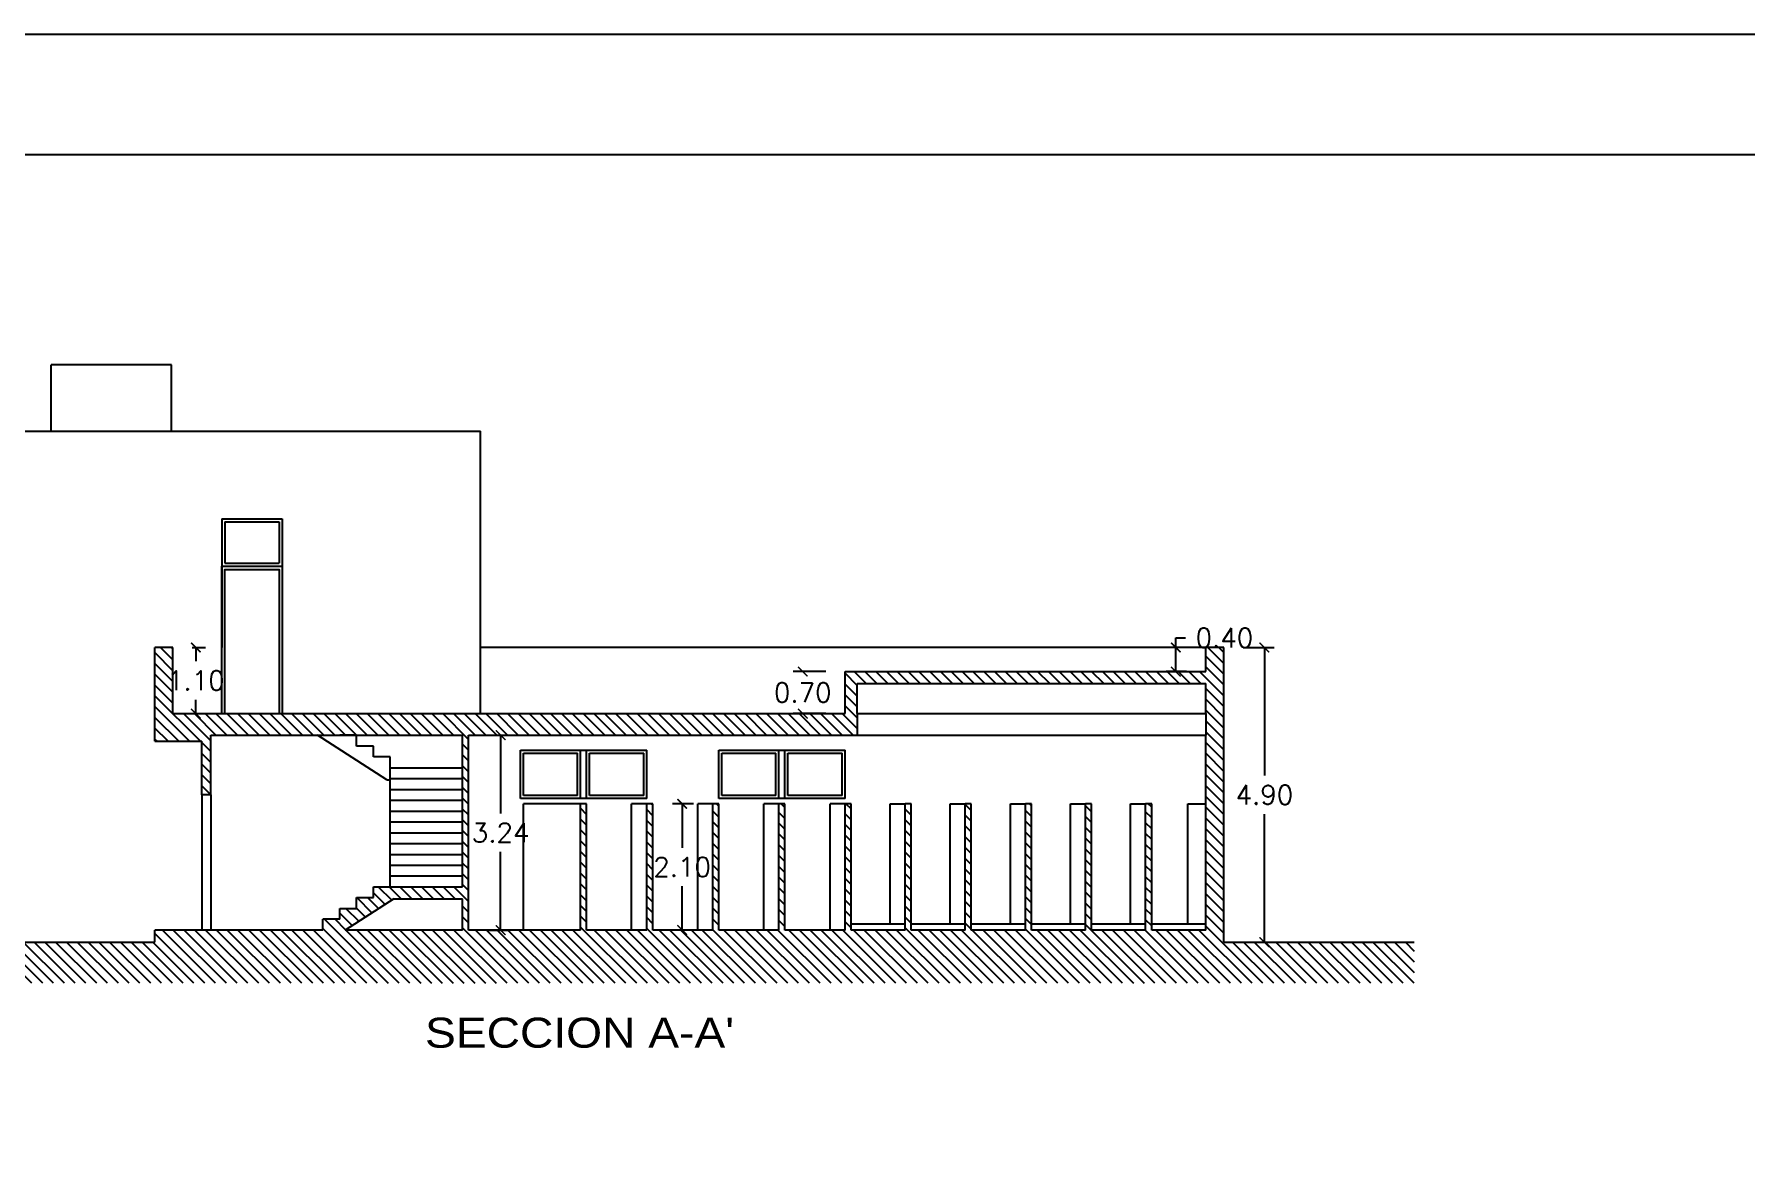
# Model space of a CAD drawing. Header units: millimetres. Extents: x 214 to 333, y 194 to 278.
# Drawn here: x 228.64 to 257.11, y 259.38 to 278.15 of the extents above; entities that cross this region are included whole.
import ezdxf
from ezdxf.enums import TextEntityAlignment as Align

# ---------------------------------------------------------------- set-up
doc = ezdxf.new("R2010")
doc.units = ezdxf.units.MM
doc.header["$MEASUREMENT"] = 0
for name, color, linetype in [('01', 9, 'Continuous'), ('015', 1, 'Continuous'), ('018', 3, 'Continuous'), ('02', 2, 'Continuous'), ('025', 7, 'Continuous'), ('07', 6, 'Continuous'), ('COTAS', 7, 'Continuous'), ('MUROS', 2, 'Continuous')]:
    doc.layers.add(name, color=color, linetype=linetype)
doc.styles.add('SMALL', font='ARIAL.TTF', dxfattribs={"height": 0.1})
doc.styles.get("Standard").update_dxf_attribs({"font": 'romans.shx'})
doc.dimstyles.new('ANTONIO200', dxfattribs={"dimscale": 0.2, "dimtxt": 1.6, "dimasz": 0.8, "dimexe": 0.8, "dimexo": 1.6, "dimgap": 0.8, "dimtad": 0, "dimtih": 1, "dimtoh": 1, "dimzin": 0, "dimdsep": 46, "dimtxsty": 'Standard', "dimblk": 'ARCHTICK', "dimcen": 0.5, "dimclrd": 1, "dimclre": 1, "dimclrt": 7, "dimadec": 0, "dimazin": 0, "dimtfac": 1, "dimtofl": 0, "dimtmove": 0, "dimatfit": 3, "dimldrblk": 'ARCHTICK', "dimfxl": 1, "dimtolj": 1, "dimtzin": 0, "dimarcsym": 0})

# ---------------------------------------------------------------- blocks, each defined once
blk = doc.blocks.new('A2H')
at = {"layer": '015'}
blk.add_lwpolyline([(-594, 0), (-594, 420), (0, 420), (0, 0)], close=True, dxfattribs=at)
at = {"layer": '07'}
blk.add_lwpolyline([(-569, 10), (-569, 410), (-10, 410), (-10, 10)], close=True, dxfattribs=at)
blk = doc.blocks.new('_ArchTick')
at = {"color": 0, "const_width": 0.15}
blk.add_lwpolyline([(-0.5, -0.5), (0.5, 0.5)], dxfattribs=at)
blk = doc.blocks.new('*D44')
at = {"layer": 'COTAS', "color": 1, "linetype": 'Continuous', "lineweight": -2, "ltscale": 0.07}
for p, q in [((241.804, 267.55), (241.26, 267.55)), ((241.804, 266.85), (241.26, 266.85))]:
    blk.add_line(p, q, dxfattribs=at)
at = {"layer": 'Defpoints', "color": 0}
for p in [(241.42, 267.55), (242.124, 267.55), (242.124, 266.85)]:
    blk.add_point(p, dxfattribs=at)
at = {"layer": 'COTAS', "color": 1, "lineweight": -2, "xscale": 0.16, "yscale": 0.16, "zscale": 0.16}
for p, rotation in [((241.42, 267.55), 270), ((241.42, 266.85), 90)]:
    blk.add_blockref('_ArchTick', p, dxfattribs=dict(at, rotation=rotation))
at = {"layer": 'COTAS', "color": 7, "insert": (241.42, 267.2), "char_height": 0.32, "attachment_point": 5}
blk.add_mtext('\\A1;0.70', dxfattribs=at)
blk = doc.blocks.new('*D45')
at = {"layer": 'COTAS', "color": 1, "linetype": 'Continuous', "lineweight": -2, "ltscale": 0.07}
for p, q in [((247.804, 267.95), (247.466, 267.95)), ((247.626, 268.11), (247.786, 268.11)), ((247.626, 267.95), (247.626, 268.11)), ((247.626, 267.55), (247.626, 267.95)), ((247.804, 267.55), (247.466, 267.55))]:
    blk.add_line(p, q, dxfattribs=at)
at = {"layer": 'Defpoints', "color": 0}
for p in [(247.626, 267.95), (248.124, 267.95), (248.124, 267.55)]:
    blk.add_point(p, dxfattribs=at)
at = {"layer": 'COTAS', "color": 1, "lineweight": -2, "xscale": 0.16, "yscale": 0.16, "zscale": 0.16}
for p, rotation in [((247.626, 267.95), 90), ((247.626, 267.55), 270)]:
    blk.add_blockref('_ArchTick', p, dxfattribs=dict(at, rotation=rotation))
at = {"layer": 'COTAS', "color": 7, "insert": (248.434, 268.11), "char_height": 0.32, "attachment_point": 5}
blk.add_mtext('\\A1;0.40', dxfattribs=at)
blk = doc.blocks.new('*D46')
at = {"layer": 'COTAS', "color": 1, "linetype": 'Continuous', "lineweight": -2, "ltscale": 0.07}
for p, q in [((236.179, 266.49), (236.555, 266.49)), ((236.395, 266.49), (236.395, 265.19)), ((236.395, 263.25), (236.395, 264.55)), ((236.179, 263.25), (236.555, 263.25))]:
    blk.add_line(p, q, dxfattribs=at)
at = {"layer": 'Defpoints', "color": 0}
for p in [(235.859, 266.49), (236.395, 266.49), (235.859, 263.25)]:
    blk.add_point(p, dxfattribs=at)
at = {"layer": 'COTAS', "color": 1, "lineweight": -2, "xscale": 0.16, "yscale": 0.16, "zscale": 0.16}
for p, rotation in [((236.395, 266.49), 90), ((236.395, 263.25), 270)]:
    blk.add_blockref('_ArchTick', p, dxfattribs=dict(at, rotation=rotation))
at = {"layer": 'COTAS', "color": 7, "insert": (236.395, 264.87), "char_height": 0.32, "attachment_point": 5}
blk.add_mtext('\\A1;3.24', dxfattribs=at)
blk = doc.blocks.new('*D47')
at = {"layer": 'COTAS', "color": 1, "linetype": 'Continuous', "lineweight": -2, "ltscale": 0.07}
for p, q in [((239.604, 265.35), (239.254, 265.35)), ((239.414, 265.35), (239.414, 264.62)), ((239.414, 263.25), (239.414, 263.98)), ((239.604, 263.25), (239.254, 263.25))]:
    blk.add_line(p, q, dxfattribs=at)
at = {"layer": 'Defpoints', "color": 0}
for p in [(239.414, 265.35), (239.924, 265.35), (239.924, 263.25)]:
    blk.add_point(p, dxfattribs=at)
at = {"layer": 'COTAS', "color": 1, "lineweight": -2, "xscale": 0.16, "yscale": 0.16, "zscale": 0.16}
for p, rotation in [((239.414, 265.35), 90), ((239.414, 263.25), 270)]:
    blk.add_blockref('_ArchTick', p, dxfattribs=dict(at, rotation=rotation))
at = {"layer": 'COTAS', "color": 7, "insert": (239.414, 264.3), "char_height": 0.32, "attachment_point": 5}
blk.add_mtext('\\A1;2.10', dxfattribs=at)
blk = doc.blocks.new('*D48')
at = {"layer": 'COTAS', "color": 1, "linetype": 'Continuous', "lineweight": -2, "ltscale": 0.07}
for p, q in [((231.265, 267.95), (231.485, 267.95)), ((231.325, 267.95), (231.325, 267.72)), ((231.325, 266.85), (231.325, 267.08)), ((231.265, 266.85), (231.485, 266.85))]:
    blk.add_line(p, q, dxfattribs=at)
at = {"layer": 'Defpoints', "color": 0}
for p in [(230.945, 267.95), (231.325, 267.95), (230.945, 266.85)]:
    blk.add_point(p, dxfattribs=at)
at = {"layer": 'COTAS', "color": 1, "lineweight": -2, "xscale": 0.16, "yscale": 0.16, "zscale": 0.16}
for p, rotation in [((231.325, 267.95), 90), ((231.325, 266.85), 270)]:
    blk.add_blockref('_ArchTick', p, dxfattribs=dict(at, rotation=rotation))
at = {"layer": 'COTAS', "color": 7, "insert": (231.325, 267.4), "char_height": 0.32, "attachment_point": 5}
blk.add_mtext('\\A1;1.10', dxfattribs=at)
blk = doc.blocks.new('*D53')
at = {"layer": 'COTAS', "color": 1, "linetype": 'Continuous', "lineweight": -2, "ltscale": 0.07}
for p, q in [((248.744, 267.95), (249.259, 267.95)), ((249.099, 267.95), (249.099, 265.82)), ((249.099, 263.05), (249.099, 265.18)), ((248.744, 263.05), (249.259, 263.05))]:
    blk.add_line(p, q, dxfattribs=at)
at = {"layer": 'Defpoints', "color": 0}
for p in [(248.424, 267.95), (248.424, 263.05), (249.099, 263.05)]:
    blk.add_point(p, dxfattribs=at)
at = {"layer": 'COTAS', "color": 1, "lineweight": -2, "xscale": 0.16, "yscale": 0.16, "zscale": 0.16}
for p, rotation in [((249.099, 267.95), 90), ((249.099, 263.05), 270)]:
    blk.add_blockref('_ArchTick', p, dxfattribs=dict(at, rotation=rotation))
at = {"layer": 'COTAS', "color": 7, "insert": (249.099, 265.5), "char_height": 0.32, "attachment_point": 5}
blk.add_mtext('\\A1;4.90', dxfattribs=at)

msp = doc.modelspace()

# ---------------------------------------------------------------- hatches: boundary and pattern name
at = {"layer": '01', "linetype": 'Continuous', "ltscale": 0.07}
h = msp.add_hatch(dxfattribs=at)
h.set_pattern_fill('ANSI31,_O', color=256, scale=0.04, angle=90)
h.set_pattern_definition([(135, (-595.63364, -594.50472), (-0.089802561, -0.089802561), [])])
h.paths.add_polyline_path([(251.592, 263.05), (248.424, 263.05), (248.424, 267.95), (248.124, 267.95), (248.124, 267.55), (242.124, 267.55), (242.124, 267.35), (242.124, 266.85), (230.945, 266.85), (230.945, 267.95), (230.645, 267.95), (230.645, 266.39), (231.422, 266.39), (231.422, 265.5), (231.572, 265.5), (231.572, 266.49), (235.759, 266.49), (235.759, 265.95), (235.76, 265.95), (235.76, 263.97), (234.279, 263.97), (234.279, 263.79), (233.999, 263.79), (233.999, 263.61), (233.719, 263.61), (233.719, 263.43), (233.439, 263.43), (233.439, 263.25), (230.645, 263.25), (230.645, 263.05), (224.094, 263.05), (224.094, 262.366), (251.592, 262.366)])
h.paths.add_polyline_path([(235.859, 263.25), (235.859, 266.49), (242.324, 266.49), (242.324, 266.85), (242.324, 267.35), (248.124, 267.35), (248.124, 266.85), (248.124, 266.49), (248.124, 263.25), (247.224, 263.25), (247.224, 265.35), (247.124, 265.35), (247.124, 263.25), (246.224, 263.25), (246.224, 265.35), (246.124, 265.35), (246.124, 263.25), (245.224, 263.25), (245.224, 265.35), (245.124, 265.35), (245.124, 263.25), (244.224, 263.25), (244.224, 265.35), (244.124, 265.35), (244.124, 263.25), (243.224, 263.25), (243.224, 265.35), (243.124, 265.35), (243.124, 263.25), (242.224, 263.25), (242.224, 265.35), (242.124, 265.35), (242.124, 263.25), (241.124, 263.25), (241.124, 265.35), (241.024, 265.35), (241.024, 263.25), (240.024, 263.25), (240.024, 265.35), (239.924, 265.35), (239.924, 263.25), (238.924, 263.25), (238.924, 265.35), (238.824, 265.35), (238.824, 263.25), (237.824, 263.25), (237.824, 265.35), (237.724, 265.35), (237.724, 263.25)], flags=16)
h.paths.add_polyline_path([(235.759, 263.25), (233.809, 263.25), (234.618, 263.77), (235.759, 263.77)], flags=16)
h.paths.add_polyline_path([(236.723, 265.44), (236.723, 266.24), (238.824, 266.24), (238.824, 265.44)], flags=0)
h.paths.add_polyline_path([(236.773, 265.49), (236.773, 266.19), (237.674, 266.19), (237.674, 265.49)], flags=0)
h.paths.add_polyline_path([(237.874, 265.49), (237.874, 266.19), (238.774, 266.19), (238.774, 265.49)], flags=0)
h.paths.add_polyline_path([(240.024, 265.44), (240.024, 266.24), (242.124, 266.24), (242.124, 265.44)], flags=0)
h.paths.add_polyline_path([(240.074, 265.49), (240.074, 266.19), (240.974, 266.19), (240.974, 265.49)], flags=0)
h.paths.add_polyline_path([(241.174, 265.49), (241.174, 266.19), (242.074, 266.19), (242.074, 265.49)], flags=0)
h.paths.add_polyline_path([(235.82, 265.11), (236.971, 265.11), (236.971, 264.63), (235.82, 264.63)], flags=24)
h.paths.add_polyline_path([(238.877, 264.54), (239.951, 264.54), (239.951, 264.06), (238.877, 264.06)], flags=24)

# ---------------------------------------------------------------- linework, layer by layer
at = {"linetype": 'Continuous', "ltscale": 0.07}
for p, q in [((230.919, 272.65), (228.919, 272.65)), ((228.459, 271.55), (236.059, 271.55)), ((236.059, 266.85), (236.059, 271.55)), ((248.124, 267.95), (236.059, 267.95)), ((242.324, 266.85), (248.124, 266.85)), ((234.501, 265.75), (233.35, 266.49)), ((234, 266.49), (233.72, 266.49)), ((233.72, 266.49), (234, 266.49)), ((234, 266.31), (234, 266.49)), ((242.324, 266.49), (248.124, 266.49)), ((234.28, 266.31), (234, 266.31)), ((234.28, 266.13), (234.28, 266.31)), ((236.723, 265.44), (236.723, 266.24)), ((236.723, 266.24), (238.824, 266.24)), ((238.824, 265.44), (238.824, 266.24)), ((240.024, 265.44), (240.024, 266.24)), ((240.024, 266.24), (242.124, 266.24)), ((242.124, 265.44), (242.124, 266.24)), ((234.56, 266.13), (234.28, 266.13)), ((234.559, 264.15), (234.56, 266.13)), ((234.559, 265.95), (235.76, 265.95)), ((235.76, 263.97), (235.76, 265.95)), ((234.501, 265.75), (234.56, 265.75)), ((234.559, 265.77), (235.76, 265.77)), ((231.422, 265.5), (231.422, 263.25)), ((231.572, 265.5), (231.572, 263.25)), ((234.559, 265.59), (235.76, 265.59)), ((234.559, 265.41), (235.76, 265.41)), ((236.774, 263.25), (236.774, 265.35)), ((237.724, 265.35), (236.774, 265.35)), ((238.574, 263.25), (238.574, 265.35)), ((238.824, 265.35), (238.574, 265.35)), ((239.674, 263.25), (239.674, 265.35)), ((239.924, 265.35), (239.674, 265.35)), ((240.774, 263.25), (240.774, 265.35)), ((241.024, 265.35), (240.774, 265.35)), ((241.874, 263.25), (241.874, 265.35)), ((242.124, 265.35), (241.874, 265.35)), ((242.874, 263.35), (242.874, 265.35)), ((242.874, 265.35), (243.124, 265.35)), ((243.874, 263.35), (243.874, 265.35)), ((243.874, 265.35), (244.124, 265.35)), ((244.874, 263.35), (244.874, 265.35)), ((244.874, 265.35), (245.124, 265.35)), ((245.874, 263.35), (245.874, 265.35)), ((245.874, 265.35), (246.124, 265.35)), ((246.874, 263.35), (246.874, 265.35)), ((246.874, 265.35), (247.124, 265.35)), ((247.824, 265.35), (248.124, 265.35)), ((247.824, 263.35), (247.824, 265.35)), ((234.559, 265.23), (235.76, 265.23)), ((234.559, 265.05), (235.76, 265.05)), ((234.559, 264.87), (235.76, 264.87)), ((234.559, 264.69), (235.76, 264.69)), ((234.559, 264.51), (235.76, 264.51)), ((234.559, 264.33), (235.76, 264.33)), ((234.559, 264.15), (235.76, 264.15)), ((234.559, 263.97), (234.559, 264.15)), ((243.124, 263.35), (242.224, 263.35)), ((244.124, 263.35), (243.224, 263.35)), ((245.124, 263.35), (244.224, 263.35)), ((246.124, 263.35), (245.224, 263.35)), ((247.124, 263.35), (246.224, 263.35)), ((248.124, 263.35), (247.224, 263.35))]:
    msp.add_line(p, q, dxfattribs=at)
at = {"linetype": 'Continuous'}
for p, q in [((231.759, 270.09), (232.759, 270.09)), ((231.759, 270.09), (231.759, 267.95)), ((232.759, 270.09), (232.759, 267.95)), ((238.824, 265.44), (236.723, 265.44)), ((242.124, 265.44), (240.024, 265.44)), ((242.074, 265.44), (241.174, 265.44))]:
    msp.add_line(p, q, dxfattribs=at)
msp.add_lwpolyline([(231.759, 266.85), (231.759, 269.3), (232.759, 269.3), (232.759, 266.85)], dxfattribs=at)
at = {"layer": '018'}
for p, q in [((231.809, 270.04), (231.809, 269.35)), ((231.809, 270.04), (232.709, 270.04)), ((232.709, 270.04), (232.709, 269.35)), ((236.773, 266.19), (237.674, 266.19)), ((236.773, 265.49), (236.773, 266.19)), ((237.674, 265.49), (237.674, 266.19)), ((237.724, 265.44), (237.724, 266.24)), ((237.824, 265.44), (237.824, 266.24)), ((237.874, 265.49), (237.874, 266.19)), ((237.874, 266.19), (238.774, 266.19)), ((238.774, 265.49), (238.774, 266.19)), ((240.074, 265.49), (240.074, 266.19)), ((240.074, 266.19), (240.974, 266.19)), ((240.974, 265.49), (240.974, 266.19)), ((241.024, 265.44), (241.024, 266.24)), ((241.124, 265.44), (241.124, 266.24)), ((241.174, 265.49), (241.174, 266.19)), ((241.174, 266.19), (242.074, 266.19)), ((242.074, 265.49), (242.074, 266.19)), ((237.674, 265.49), (236.773, 265.49)), ((238.774, 265.49), (237.874, 265.49)), ((240.974, 265.49), (240.074, 265.49)), ((242.074, 265.49), (241.174, 265.49))]:
    msp.add_line(p, q, dxfattribs=at)
at = {"layer": '018', "linetype": 'Continuous', "ltscale": 0.07}
msp.add_line((231.809, 269.35), (232.709, 269.35), dxfattribs=at)
at = {"layer": '018', "linetype": 'Continuous'}
msp.add_lwpolyline([(231.809, 266.85), (231.809, 269.25), (232.709, 269.25), (232.709, 266.85)], dxfattribs=at)
at = {"layer": '025', "linetype": 'Continuous', "ltscale": 0.07}
for p, q in [((228.919, 271.55), (228.919, 272.65)), ((230.919, 271.55), (230.919, 272.65))]:
    msp.add_line(p, q, dxfattribs=at)
at = {"layer": 'MUROS'}
for p, q in [((230.945, 267.95), (230.645, 267.95)), ((230.645, 266.39), (230.645, 267.95)), ((230.945, 266.85), (230.945, 267.95)), ((248.424, 267.95), (248.124, 267.95)), ((248.124, 267.55), (248.124, 267.95)), ((248.424, 263.05), (248.424, 267.95)), ((242.124, 267.55), (248.124, 267.55)), ((242.124, 267.35), (242.124, 267.55)), ((242.124, 266.85), (242.124, 267.35)), ((242.324, 267.35), (248.124, 267.35)), ((242.324, 266.85), (242.324, 267.35)), ((248.124, 266.85), (248.124, 267.35)), ((230.945, 266.85), (242.124, 266.85)), ((242.324, 266.85), (242.324, 266.49)), ((248.124, 266.85), (248.124, 266.49)), ((231.572, 265.5), (231.572, 266.49)), ((231.572, 266.49), (235.759, 266.49)), ((235.759, 263.97), (235.759, 266.49)), ((235.859, 263.25), (235.859, 266.49)), ((235.859, 266.49), (242.324, 266.49)), ((248.124, 263.25), (248.124, 266.49)), ((230.645, 266.39), (231.422, 266.39)), ((231.422, 265.5), (231.422, 266.39)), ((231.572, 265.5), (231.422, 265.5)), ((237.724, 263.25), (237.724, 265.35)), ((237.824, 265.35), (237.724, 265.35)), ((237.824, 263.25), (237.824, 265.35)), ((238.824, 263.25), (238.824, 265.35)), ((238.924, 265.35), (238.824, 265.35)), ((238.924, 263.25), (238.924, 265.35)), ((239.924, 263.25), (239.924, 265.35)), ((240.024, 265.35), (239.924, 265.35)), ((240.024, 263.25), (240.024, 265.35)), ((241.024, 263.25), (241.024, 265.35)), ((241.124, 265.35), (241.024, 265.35)), ((241.124, 263.25), (241.124, 265.35)), ((242.124, 263.25), (242.124, 265.35)), ((242.224, 265.35), (242.124, 265.35)), ((242.224, 263.25), (242.224, 265.35)), ((243.224, 265.35), (243.124, 265.35)), ((243.124, 263.25), (243.124, 265.35)), ((243.224, 263.25), (243.224, 265.35)), ((244.224, 265.35), (244.124, 265.35)), ((244.124, 263.25), (244.124, 265.35)), ((244.224, 263.25), (244.224, 265.35)), ((245.224, 265.35), (245.124, 265.35)), ((245.124, 263.25), (245.124, 265.35)), ((245.224, 263.25), (245.224, 265.35)), ((246.224, 265.35), (246.124, 265.35)), ((246.124, 263.25), (246.124, 265.35)), ((246.224, 263.25), (246.224, 265.35)), ((247.224, 265.35), (247.124, 265.35)), ((247.124, 263.25), (247.124, 265.35)), ((247.224, 263.25), (247.224, 265.35)), ((234.279, 263.97), (235.76, 263.97)), ((234.279, 263.79), (234.279, 263.97)), ((234.618, 263.77), (233.809, 263.25)), ((233.999, 263.79), (234.279, 263.79)), ((233.999, 263.61), (233.999, 263.79)), ((234.618, 263.77), (235.76, 263.77)), ((235.759, 263.25), (235.759, 263.77)), ((233.439, 263.25), (233.439, 263.43)), ((233.719, 263.43), (233.439, 263.43)), ((233.719, 263.61), (233.999, 263.61)), ((233.719, 263.43), (233.719, 263.61)), ((233.439, 263.25), (230.645, 263.25)), ((230.645, 263.05), (230.645, 263.25)), ((235.759, 263.25), (233.809, 263.25)), ((237.724, 263.25), (235.859, 263.25)), ((238.824, 263.25), (237.824, 263.25)), ((239.924, 263.25), (238.924, 263.25)), ((241.024, 263.25), (240.024, 263.25)), ((242.124, 263.25), (241.124, 263.25)), ((243.124, 263.25), (242.224, 263.25)), ((244.124, 263.25), (243.224, 263.25)), ((245.124, 263.25), (244.224, 263.25)), ((246.124, 263.25), (245.224, 263.25)), ((247.124, 263.25), (246.224, 263.25)), ((248.124, 263.25), (247.224, 263.25)), ((224.094, 263.05), (230.645, 263.05)), ((248.424, 263.05), (251.592, 263.05))]:
    msp.add_line(p, q, dxfattribs=at)

# ---------------------------------------------------------------- block references
at = {"xscale": 0.2000000000007276, "yscale": 0.2000000000007276, "zscale": 0.2}
msp.add_blockref('A2H', (333.019, 194.149), dxfattribs=at)

# ---------------------------------------------------------------- texts
at = {"layer": '02', "style": 'SMALL', "width": 1.1}
msp.add_text("SECCION A-A'", height=0.5, dxfattribs=at).set_placement((235.137, 261.544), align=Align.MIDDLE_LEFT)

# ---------------------------------------------------------------- dimensions: what is measured, and where the dimension line sits
at = {"layer": 'COTAS', "linetype": 'Continuous', "ltscale": 0.07}
for base, p1, p2, picture, middle in [((247.626, 267.95), (248.124, 267.55), (248.124, 267.95), '*D45', (248.434, 268.11)), ((231.325, 267.95), (230.945, 266.85), (230.945, 267.95), '*D48', (231.325, 267.4)), ((249.099, 263.05), (248.424, 267.95), (248.424, 263.05), '*D53', (249.099, 265.5)), ((241.42, 267.55), (242.124, 266.85), (242.124, 267.55), '*D44', (241.42, 267.2)), ((236.395, 266.49), (235.859, 263.25), (235.859, 266.49), '*D46', (236.395, 264.87)), ((239.414, 265.35), (239.924, 263.25), (239.924, 265.35), '*D47', (239.414, 264.3))]:
    dim = msp.add_linear_dim(base=base, p1=p1, p2=p2, angle=90, dimstyle='ANTONIO200', dxfattribs=at)
    dim.commit()
    dim.dimension.update_dxf_attribs({"geometry": picture, "text_midpoint": middle})

doc.saveas('drawing.dxf')
